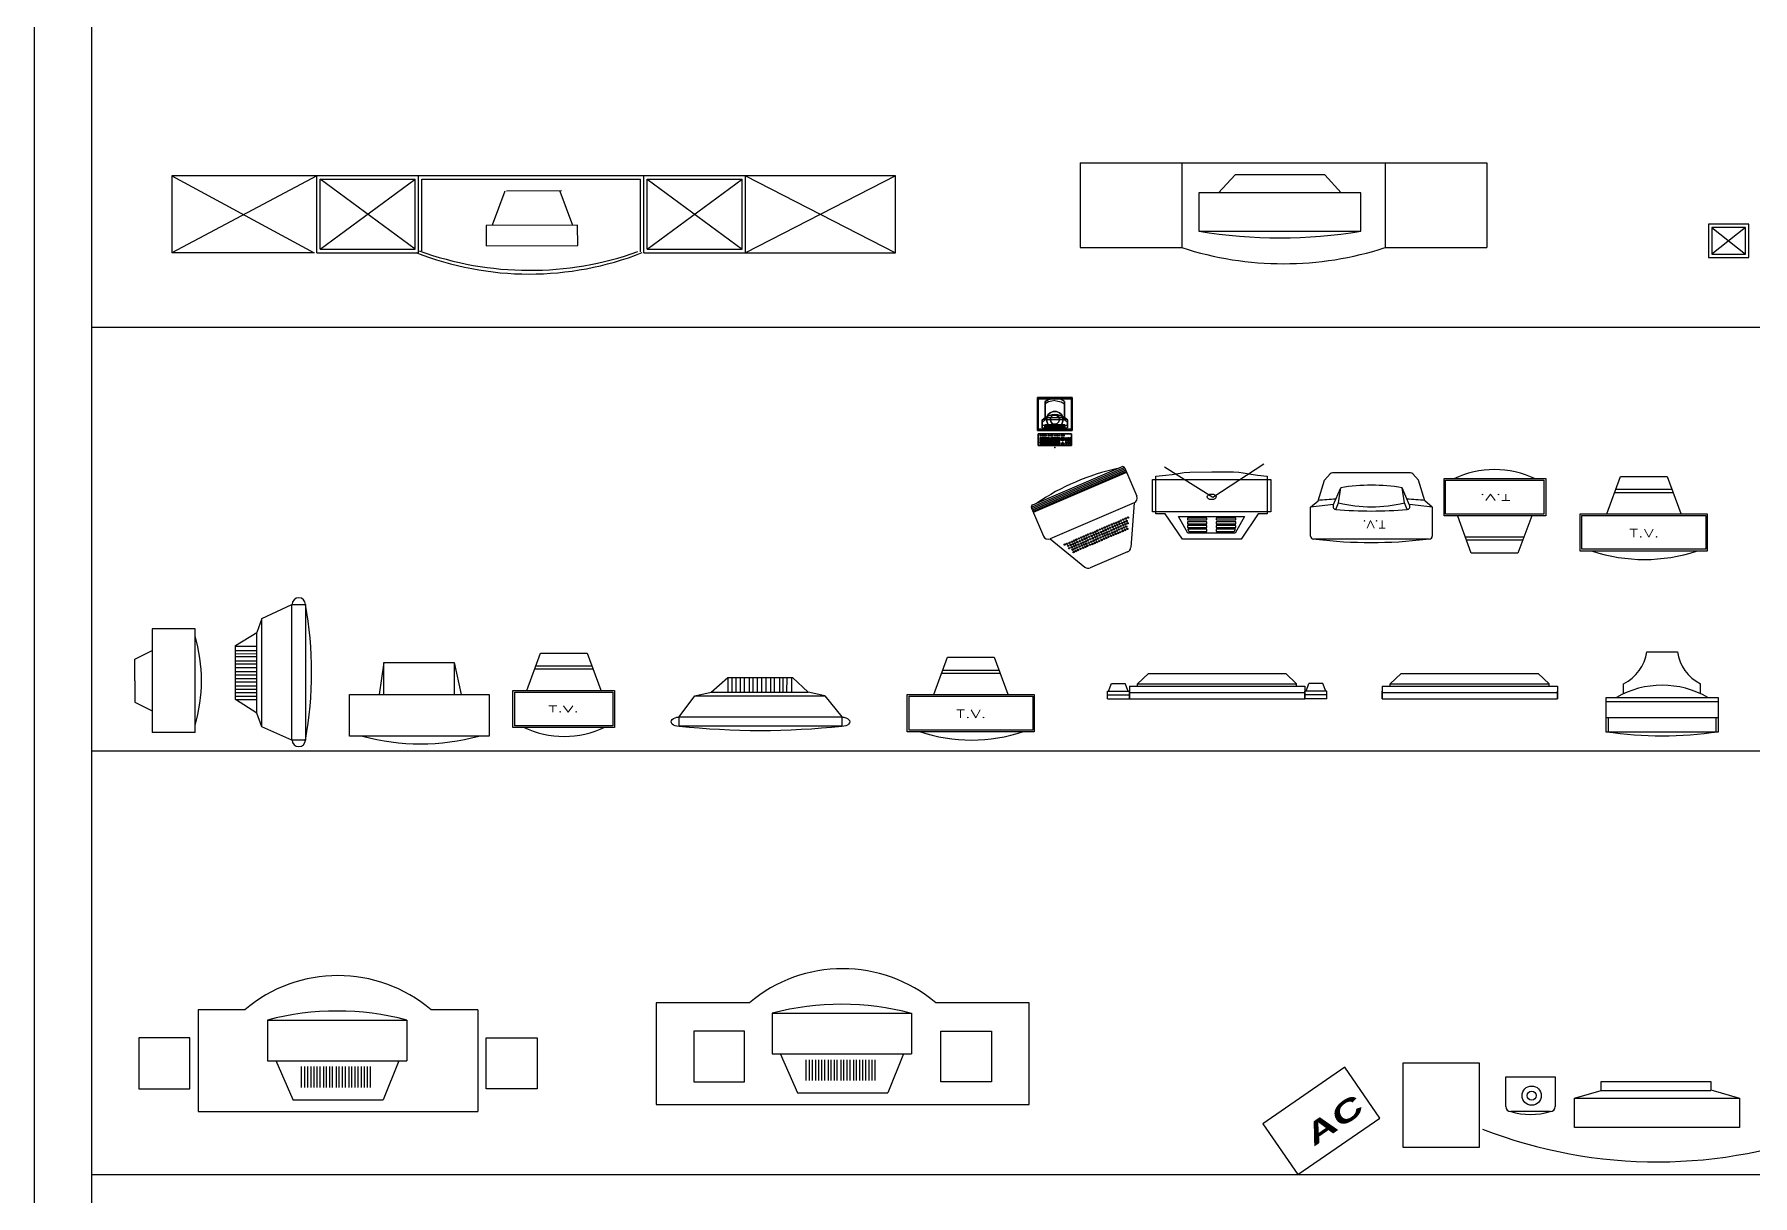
# Model space of a CAD drawing. Header units: inches. Extents: x 11.6 to 54.1, y 10.7 to 35.5.
# Drawn here: x 11.6 to 21.74, y 16.29 to 23.14 of the extents above; entities that cross this region are included whole.
import ezdxf
from ezdxf.enums import TextEntityAlignment as Align

# ---------------------------------------------------------------- set-up
doc = ezdxf.new("R2010")
doc.units = ezdxf.units.IN
doc.header["$MEASUREMENT"] = 0
for name, color, linetype in [('02', 2, 'Continuous'), ('1', 1, 'Continuous'), ('4', 4, 'Continuous'), ('kadrbm', 4, 'Continuous')]:
    doc.layers.add(name, color=color, linetype=linetype)
doc.styles.add('COMPLEX', font='COMPLEX.SHX')
doc.styles.add('TK3', font='swisscbo.ttf', dxfattribs={"width": 1.8, "oblique": 8})

# ---------------------------------------------------------------- blocks, each defined once
blk = doc.blocks.new('kadrbm')
at = {"layer": 'kadrbm', "color": 4}
blk.add_lwpolyline([(0, 0), (0, 24.797), (21, 24.797), (21, 0), (0, 0)], close=True, dxfattribs=at)
blk.add_lwpolyline([(20.663, 0.326), (20.663, 24.46), (0.337, 24.46), (0.337, 0.326), (20.663, 0.326)], dxfattribs=at)

msp = doc.modelspace()

# ---------------------------------------------------------------- linework, layer by layer
at = {"layer": '02'}
for p, q in [((16.68, 22.311), (12.41, 22.311)), ((12.41, 22.311), (12.41, 21.857)), ((13.265, 22.311), (12.41, 21.857)), ((12.41, 22.311), (13.25, 21.857)), ((13.265, 21.857), (13.265, 22.311)), ((13.865, 21.857), (13.865, 22.311)), ((15.195, 21.857), (15.195, 22.311)), ((16.68, 22.311), (15.795, 21.857)), ((15.795, 22.311), (16.68, 21.857)), ((15.795, 21.857), (15.795, 22.311)), ((16.68, 21.857), (16.68, 22.311)), ((17.77, 22.388), (20.17, 22.388)), ((17.77, 22.388), (17.77, 21.888)), ((18.37, 22.388), (18.37, 21.888)), ((18.684, 22.317), (18.586, 22.211)), ((19.213, 22.317), (18.684, 22.317)), ((19.213, 22.317), (19.311, 22.211)), ((19.57, 22.388), (19.57, 21.888)), ((20.17, 22.388), (20.17, 21.888)), ((13.285, 22.291), (13.845, 22.291)), ((13.285, 21.877), (13.285, 22.291)), ((13.845, 21.877), (13.845, 22.291)), ((13.885, 21.868), (13.885, 22.291)), ((13.885, 22.291), (15.175, 22.291)), ((15.175, 21.863), (15.175, 22.291)), ((15.215, 22.291), (15.775, 22.291)), ((15.215, 21.877), (15.215, 22.291)), ((15.775, 21.877), (15.775, 22.291)), ((21.498, 22.006), (21.695, 21.849)), ((21.695, 22.006), (21.498, 21.849)), ((13.25, 21.857), (12.41, 21.857)), ((13.265, 21.857), (13.865, 21.857)), ((13.285, 21.877), (13.845, 21.877)), ((15.195, 21.857), (15.795, 21.857)), ((15.215, 21.877), (15.775, 21.877)), ((15.78, 21.857), (16.68, 21.857)), ((17.77, 21.888), (18.37, 21.888)), ((19.57, 21.888), (20.17, 21.888)), ((18.032, 20.59), (17.48, 20.354)), ((17.49, 20.37), (18.014, 20.594)), ((18.034, 20.586), (18.105, 20.421)), ((18.267, 20.593), (18.552, 20.414)), ((18.552, 20.414), (18.853, 20.611)), ((18.036, 20.581), (17.484, 20.345)), ((18.039, 20.573), (17.488, 20.337)), ((18.042, 20.566), (17.491, 20.33)), ((18.044, 20.561), (17.493, 20.325)), ((18.196, 20.518), (18.896, 20.518)), ((18.196, 20.329), (18.196, 20.518)), ((18.217, 20.538), (18.275, 20.544)), ((18.217, 20.317), (18.217, 20.538)), ((18.275, 20.544), (18.313, 20.549)), ((18.313, 20.549), (18.36, 20.557)), ((18.36, 20.557), (18.384, 20.56)), ((18.384, 20.56), (18.418, 20.562)), ((18.418, 20.562), (18.546, 20.565)), ((18.546, 20.565), (18.674, 20.564)), ((18.674, 20.564), (18.707, 20.562)), ((18.707, 20.562), (18.731, 20.559)), ((18.731, 20.559), (18.779, 20.55)), ((18.779, 20.55), (18.817, 20.544)), ((18.817, 20.544), (18.874, 20.538)), ((18.874, 20.538), (18.874, 20.317)), ((18.896, 20.518), (18.896, 20.329)), ((19.174, 20.394), (19.212, 20.514)), ((19.212, 20.514), (19.245, 20.552)), ((19.719, 20.558), (19.259, 20.558)), ((19.766, 20.514), (19.733, 20.552)), ((19.804, 20.394), (19.766, 20.514)), ((19.917, 20.304), (19.917, 20.524)), ((19.917, 20.524), (20.517, 20.524)), ((19.926, 20.314), (19.926, 20.514)), ((19.926, 20.514), (20.506, 20.514)), ((20.506, 20.514), (20.506, 20.314)), ((20.517, 20.524), (20.517, 20.304)), ((20.878, 20.316), (20.959, 20.537)), ((20.959, 20.537), (21.234, 20.537)), ((21.234, 20.537), (21.314, 20.318)), ((18.089, 20.381), (17.592, 20.169)), ((18.089, 20.381), (18.068, 20.117)), ((18.519, 20.416), (18.521, 20.423)), ((18.521, 20.41), (18.519, 20.416)), ((18.521, 20.423), (18.527, 20.428)), ((18.527, 20.404), (18.521, 20.41)), ((18.527, 20.428), (18.535, 20.432)), ((18.535, 20.401), (18.527, 20.404)), ((18.535, 20.432), (18.546, 20.433)), ((18.546, 20.4), (18.535, 20.401)), ((18.546, 20.433), (18.556, 20.432)), ((18.556, 20.401), (18.546, 20.4)), ((18.556, 20.432), (18.565, 20.428)), ((18.565, 20.404), (18.556, 20.401)), ((18.565, 20.428), (18.571, 20.423)), ((18.571, 20.41), (18.565, 20.404)), ((18.571, 20.423), (18.573, 20.416)), ((18.573, 20.416), (18.571, 20.41)), ((19.13, 20.355), (19.174, 20.394)), ((19.263, 20.367), (19.308, 20.47)), ((19.279, 20.342), (19.295, 20.381)), ((19.295, 20.381), (19.308, 20.47)), ((19.714, 20.367), (19.67, 20.47)), ((19.683, 20.381), (19.67, 20.47)), ((19.699, 20.342), (19.683, 20.381)), ((19.848, 20.355), (19.804, 20.394)), ((20.924, 20.443), (21.27, 20.443)), ((20.931, 20.461), (21.263, 20.461)), ((17.482, 20.35), (17.553, 20.184)), ((18.896, 20.329), (18.196, 20.329)), ((18.272, 20.317), (18.217, 20.317)), ((18.373, 20.166), (18.272, 20.317)), ((18.406, 20.202), (18.351, 20.301)), ((18.351, 20.301), (18.74, 20.301)), ((18.518, 20.291), (18.404, 20.291)), ((18.404, 20.291), (18.404, 20.28)), ((18.404, 20.28), (18.518, 20.28)), ((18.518, 20.28), (18.518, 20.291)), ((18.573, 20.291), (18.573, 20.28)), ((18.688, 20.291), (18.573, 20.291)), ((18.573, 20.28), (18.688, 20.28)), ((18.74, 20.301), (18.685, 20.202)), ((18.688, 20.28), (18.688, 20.291)), ((18.82, 20.317), (18.719, 20.166)), ((18.874, 20.317), (18.82, 20.317)), ((19.129, 20.185), (19.129, 20.355)), ((19.848, 20.355), (19.848, 20.185)), ((20.517, 20.304), (19.917, 20.304)), ((20.506, 20.314), (19.926, 20.314)), ((20.078, 20.084), (19.998, 20.303)), ((20.435, 20.305), (20.353, 20.084)), ((20.72, 20.097), (20.72, 20.317)), ((20.72, 20.317), (21.47, 20.317)), ((20.731, 20.107), (20.731, 20.307)), ((20.731, 20.307), (21.461, 20.307)), ((21.461, 20.307), (21.461, 20.107)), ((21.47, 20.317), (21.47, 20.097)), ((18.518, 20.27), (18.404, 20.27)), ((18.404, 20.27), (18.404, 20.258)), ((18.404, 20.258), (18.518, 20.258)), ((18.518, 20.248), (18.404, 20.248)), ((18.404, 20.248), (18.404, 20.236)), ((18.404, 20.236), (18.518, 20.236)), ((18.518, 20.225), (18.405, 20.225)), ((18.405, 20.225), (18.412, 20.212)), ((18.685, 20.202), (18.406, 20.202)), ((18.412, 20.212), (18.518, 20.212)), ((18.518, 20.258), (18.518, 20.27)), ((18.518, 20.236), (18.518, 20.248)), ((18.518, 20.212), (18.518, 20.225)), ((18.573, 20.27), (18.573, 20.258)), ((18.688, 20.27), (18.573, 20.27)), ((18.573, 20.258), (18.688, 20.258)), ((18.573, 20.248), (18.573, 20.236)), ((18.688, 20.248), (18.573, 20.248)), ((18.573, 20.236), (18.688, 20.236)), ((18.686, 20.225), (18.573, 20.225)), ((18.573, 20.225), (18.573, 20.212)), ((18.573, 20.212), (18.679, 20.212)), ((18.679, 20.212), (18.686, 20.225)), ((18.688, 20.258), (18.688, 20.27)), ((18.688, 20.236), (18.688, 20.248)), ((20.388, 20.178), (20.043, 20.178)), ((17.592, 20.169), (17.798, 20.002)), ((18.05, 20.092), (17.829, 19.997)), ((18.719, 20.166), (18.373, 20.166)), ((19.83, 20.167), (19.147, 20.167)), ((20.382, 20.16), (20.049, 20.16)), ((20.353, 20.084), (20.078, 20.084)), ((21.47, 20.097), (20.72, 20.097)), ((21.461, 20.107), (20.731, 20.107)), ((12.293, 19.637), (12.293, 19.027)), ((12.547, 19.637), (12.293, 19.637)), ((12.547, 19.027), (12.547, 19.637)), ((12.191, 19.459), (12.293, 19.51)), ((12.191, 19.332), (12.191, 19.459)), ((19.6, 19.313), (19.665, 19.375)), ((19.665, 19.375), (20.473, 19.375)), ((20.538, 19.313), (20.473, 19.375)), ((12.191, 19.332), (12.191, 19.205)), ((19.552, 19.3), (20.587, 19.3)), ((19.552, 19.3), (19.552, 19.225)), ((19.552, 19.225), (19.552, 19.27)), ((19.6, 19.313), (20.538, 19.313)), ((19.6, 19.3), (19.6, 19.313)), ((20.538, 19.3), (20.538, 19.313)), ((20.587, 19.3), (20.587, 19.225)), ((20.587, 19.225), (20.587, 19.27)), ((12.191, 19.205), (12.293, 19.154)), ((19.552, 19.225), (20.587, 19.225)), ((12.547, 19.027), (12.293, 19.027)), ((15.79, 17.265), (15.49, 17.265)), ((15.49, 17.265), (15.49, 16.965)), ((15.79, 16.965), (15.79, 17.265)), ((14.265, 16.925), (14.265, 17.225)), ((14.265, 17.225), (14.565, 17.225)), ((14.565, 17.225), (14.565, 16.925)), ((13.023, 17.092), (13.123, 16.861)), ((13.749, 17.09), (13.657, 16.86)), ((16, 17.132), (16.101, 16.901)), ((16.727, 17.13), (16.635, 16.9)), ((15.49, 16.965), (15.79, 16.965)), ((14.565, 16.925), (14.265, 16.925))]:
    msp.add_line(p, q, dxfattribs=at)
for points in [[(19.426, 22.211), (18.471, 22.211), (18.471, 21.983), (19.426, 21.983)], [(21.478, 21.829), (21.715, 21.829), (21.715, 22.026), (21.478, 22.026)], [(21.498, 21.849), (21.695, 21.849), (21.695, 22.006), (21.498, 22.006)], [(16.947, 16.965), (16.947, 17.265), (17.247, 17.265), (17.247, 16.965)], [(12.516, 16.925), (12.516, 17.225), (12.216, 17.225), (12.216, 16.925)]]:
    msp.add_lwpolyline(points, close=True, dxfattribs=at)
for points in [[(20.976, 19.314, 0.250051), (21.114, 19.503), (21.114, 19.503), (21.294, 19.503), (21.294, 19.503, 0.250051), (21.431, 19.314)], [(21.534, 19.029), (20.874, 19.029), (20.874, 19.233), (21.534, 19.233), (21.534, 19.029), (21.534, 19.029, -0.072727), (20.874, 19.029)]]:
    msp.add_lwpolyline(points, format="xyb", dxfattribs=at)
for points in [[(20.976, 19.254), (20.976, 19.314)], [(21.431, 19.254), (21.431, 19.314)], [(21.534, 19.207), (20.874, 19.207)]]:
    msp.add_lwpolyline(points, dxfattribs=at)
for centre in [(18.01, 20.276), (18.024, 20.282), (18.038, 20.288), (18.052, 20.294), (17.776, 20.176), (17.79, 20.182), (17.804, 20.188), (17.809, 20.174), (17.817, 20.194), (17.823, 20.18), (17.831, 20.2), (17.837, 20.186), (17.845, 20.205), (17.851, 20.192), (17.857, 20.178), (17.859, 20.211), (17.865, 20.198), (17.87, 20.184), (17.872, 20.217), (17.878, 20.203), (17.884, 20.19), (17.886, 20.223), (17.89, 20.176), (17.892, 20.209), (17.898, 20.196), (17.9, 20.229), (17.904, 20.182), (17.906, 20.215), (17.912, 20.201), (17.914, 20.235), (17.918, 20.188), (17.92, 20.221), (17.924, 20.174), (17.926, 20.207), (17.928, 20.241), (17.932, 20.194), (17.934, 20.227), (17.937, 20.18), (17.939, 20.213), (17.941, 20.247), (17.945, 20.199), (17.947, 20.233), (17.951, 20.186), (17.953, 20.219), (17.955, 20.253), (17.959, 20.205), (17.961, 20.239), (17.965, 20.192), (17.967, 20.225), (17.969, 20.259), (17.973, 20.211), (17.975, 20.245), (17.979, 20.198), (17.981, 20.231), (17.983, 20.264), (17.987, 20.217), (17.989, 20.251), (17.993, 20.203), (17.995, 20.237), (17.997, 20.27), (18, 20.223), (18.002, 20.257), (18.006, 20.209), (18.008, 20.243), (18.014, 20.229), (18.016, 20.262), (18.02, 20.215), (18.022, 20.249), (18.028, 20.235), (18.03, 20.268), (18.034, 20.221), (18.036, 20.255), (18.042, 20.241), (18.044, 20.274), (18.048, 20.227), (18.05, 20.261), (17.679, 20.135), (17.693, 20.14), (17.699, 20.127), (17.705, 20.113), (17.707, 20.146), (17.713, 20.133), (17.719, 20.119), (17.721, 20.152), (17.725, 20.105), (17.727, 20.138), (17.731, 20.091), (17.733, 20.125), (17.735, 20.158), (17.738, 20.111), (17.74, 20.144), (17.744, 20.097), (17.746, 20.131), (17.748, 20.164), (17.752, 20.117), (17.754, 20.15), (17.758, 20.103), (17.76, 20.136), (17.762, 20.17), (17.766, 20.123), (17.768, 20.156), (17.772, 20.109), (17.774, 20.142), (17.78, 20.129), (17.782, 20.162), (17.786, 20.115), (17.788, 20.148), (17.794, 20.135), (17.796, 20.168), (17.8, 20.121), (17.802, 20.154), (17.807, 20.14), (17.813, 20.127), (17.815, 20.16), (17.821, 20.146), (17.827, 20.133), (17.829, 20.166), (17.835, 20.152), (17.841, 20.138), (17.843, 20.172), (17.849, 20.158), (17.855, 20.144), (17.863, 20.164), (17.868, 20.15), (17.876, 20.17), (17.882, 20.156), (17.896, 20.162), (17.91, 20.168)]:
    msp.add_circle(centre, 0.00401, dxfattribs=at)
for centre, radius, start, end in [((18.949, 24.813), 2.869, 260.4172, 279.5828), ((14.519, 23.554), 1.823, 248.4704, 291.4427), ((14.522, 23.658), 1.905, 249.9954, 289.5801), ((18.97, 23.738), 1.946, 252.0382, 287.9618), ((18.283, 19.242), 1.373, 102.3023, 124.0735), ((18.02, 20.58), 0.015, 23.1879, 113.1879), ((19.259, 20.54), 0.018, 90, 138.5168), ((19.489, 19.367), 1.118, 80.6875, 99.3125), ((19.719, 20.54), 0.018, 41.4832, 90), ((20.215, 20.023), 0.554, 64.2358, 115.7642), ((18.077, 20.409), 0.03, 293.1879, 23.1879), ((19.489, 17.127), 3.283, 93.6741, 95.513), ((19.489, 21.18), 0.822, 256.3471, 283.6529), ((19.489, 17.127), 3.283, 84.487, 86.3374), ((17.496, 20.356), 0.015, 113.1879, 203.1879), ((19.489, 17.71), 2.67, 94.8147, 97.7368), ((19.28, 20.36), 0.018, 156.6934, 265.3687), ((19.49, 22.957), 2.624, 265.3687, 269.9668), ((19.487, 22.957), 2.624, 270.0332, 274.6313), ((19.698, 20.36), 0.018, 274.6313, 23.3066), ((19.489, 17.71), 2.67, 82.2646, 85.1867), ((17.581, 20.196), 0.03, 203.1879, 293.1879), ((19.147, 20.185), 0.018, 180.0003, 270), ((19.83, 20.185), 0.018, 270, 0.0008), ((18.038, 20.119), 0.03, 293.1879, 355.4072), ((19.487, 22.771), 2.624, 262.8769, 277.1231), ((21.1, 21.025), 0.978, 251.7151, 288.287), ((17.817, 20.025), 0.03, 230.9686, 293.1879), ((11.645, 19.332), 0.94, 343.6295, 16.3705)]:
    msp.add_arc(centre, radius, start, end, dxfattribs=at)
msp.add_point((17.62, 20.708, 0.155), dxfattribs=at)
for points in [[(17.723, 21.002, 0.528), (17.723, 20.808, 0.528), (17.518, 20.808, 0.528), (17.518, 21.002, 0.528)], [(17.723, 21.002, 0.528), (17.723, 21.002, 0.528), (17.518, 21.002, 0.528)], [(17.518, 21.002, 0.528), (17.518, 21.002, 0.468), (17.723, 21.002, 0.468), (17.723, 21.002, 0.528)], [(17.518, 20.808, 0.468), (17.518, 20.808, 0.468), (17.518, 20.808, 0.468), (17.518, 21.002, 0.468)], [(17.518, 20.808, 0.528), (17.518, 20.808, 0.468), (17.518, 21.002, 0.468), (17.518, 21.002, 0.528)], [(17.523, 20.816, 0.468), (17.523, 20.816, 0.463), (17.523, 20.994, 0.463), (17.523, 20.994, 0.468)], [(17.523, 20.994, 0.468), (17.523, 20.994, 0.463), (17.718, 20.994, 0.463), (17.718, 20.994, 0.468)], [(17.718, 20.994, 0.463), (17.718, 20.816, 0.463), (17.718, 20.816, 0.468), (17.718, 20.994, 0.468)], [(17.723, 21.002, 0.468), (17.723, 20.808, 0.468), (17.723, 20.808, 0.528), (17.723, 21.002, 0.528)], [(17.564, 20.883, 0.654), (17.564, 20.979, 0.642), (17.564, 20.966, 0.535), (17.564, 20.87, 0.547)], [(17.594, 20.878, 0.53), (17.598, 20.888, 0.53), (17.598, 20.888, 0.547), (17.594, 20.878, 0.547)], [(17.598, 20.888, 0.53), (17.605, 20.895, 0.53), (17.605, 20.895, 0.547), (17.598, 20.888, 0.547)], [(17.605, 20.895, 0.53), (17.615, 20.899, 0.53), (17.615, 20.899, 0.547), (17.605, 20.895, 0.547)], [(17.615, 20.899, 0.53), (17.626, 20.899, 0.53), (17.626, 20.899, 0.547), (17.615, 20.899, 0.547)], [(17.626, 20.899, 0.53), (17.635, 20.895, 0.53), (17.635, 20.895, 0.547), (17.626, 20.899, 0.547)], [(17.635, 20.895, 0.53), (17.643, 20.888, 0.53), (17.643, 20.888, 0.547), (17.635, 20.895, 0.547)], [(17.643, 20.888, 0.53), (17.647, 20.878, 0.53), (17.647, 20.878, 0.547), (17.643, 20.888, 0.547)], [(17.677, 20.883, 0.654), (17.677, 20.979, 0.642), (17.677, 20.966, 0.535), (17.677, 20.87, 0.547)], [(17.723, 20.808, 0.528), (17.723, 20.808, 0.468), (17.518, 20.808, 0.468), (17.518, 20.808, 0.528)], [(17.718, 20.816, 0.468), (17.718, 20.816, 0.463), (17.523, 20.816, 0.463), (17.523, 20.816, 0.468)], [(17.523, 20.789, 0.472), (17.523, 20.719, 0.468), (17.718, 20.719, 0.468), (17.718, 20.789, 0.472)], [(17.523, 20.789, 0.472), (17.523, 20.789, 0.463), (17.718, 20.789, 0.463), (17.718, 20.789, 0.472)], [(17.523, 20.719, 0.468), (17.523, 20.719, 0.463), (17.523, 20.789, 0.463), (17.523, 20.789, 0.472)], [(17.545, 20.856, 0.549), (17.545, 20.824, 0.553), (17.545, 20.839, 0.671), (17.545, 20.871, 0.667)], [(17.561, 20.837, 0.655), (17.561, 20.842, 0.654), (17.68, 20.842, 0.654), (17.68, 20.837, 0.655)], [(17.561, 20.831, 0.563), (17.561, 20.826, 0.563), (17.561, 20.837, 0.655), (17.561, 20.842, 0.654)], [(17.561, 20.831, 0.563), (17.68, 20.831, 0.563), (17.68, 20.842, 0.654), (17.561, 20.842, 0.654)], [(17.561, 20.826, 0.563), (17.561, 20.831, 0.563), (17.68, 20.831, 0.563), (17.68, 20.826, 0.563)], [(17.594, 20.868, 0.53), (17.594, 20.878, 0.53), (17.594, 20.878, 0.547), (17.594, 20.868, 0.547)], [(17.598, 20.858, 0.53), (17.594, 20.868, 0.53), (17.594, 20.868, 0.547), (17.598, 20.858, 0.547)], [(17.605, 20.85, 0.53), (17.598, 20.858, 0.53), (17.598, 20.858, 0.547), (17.605, 20.85, 0.547)], [(17.615, 20.846, 0.53), (17.605, 20.85, 0.53), (17.605, 20.85, 0.547), (17.615, 20.846, 0.547)], [(17.61, 20.808, 0.49), (17.674, 20.808, 0.49), (17.674, 20.808, 0.487), (17.61, 20.808, 0.487)], [(17.61, 20.808, 0.506), (17.674, 20.808, 0.506), (17.674, 20.808, 0.503), (17.61, 20.808, 0.503)], [(17.61, 20.808, 0.471), (17.674, 20.808, 0.471), (17.674, 20.808, 0.52), (17.61, 20.808, 0.52)], [(17.612, 20.808, 0.514), (17.672, 20.808, 0.514), (17.672, 20.808, 0.511), (17.612, 20.808, 0.511)], [(17.626, 20.846, 0.53), (17.615, 20.846, 0.53), (17.615, 20.846, 0.547), (17.626, 20.846, 0.547)], [(17.635, 20.85, 0.53), (17.626, 20.846, 0.53), (17.626, 20.846, 0.547), (17.635, 20.85, 0.547)], [(17.643, 20.858, 0.53), (17.635, 20.85, 0.53), (17.635, 20.85, 0.547), (17.643, 20.858, 0.547)], [(17.647, 20.868, 0.53), (17.643, 20.858, 0.53), (17.643, 20.858, 0.547), (17.647, 20.868, 0.547)], [(17.647, 20.878, 0.53), (17.647, 20.868, 0.53), (17.647, 20.868, 0.547), (17.647, 20.878, 0.547)], [(17.68, 20.842, 0.654), (17.68, 20.837, 0.655), (17.68, 20.826, 0.563), (17.68, 20.831, 0.563)], [(17.691, 20.808, 0.495), (17.701, 20.808, 0.495), (17.701, 20.808, 0.503), (17.691, 20.808, 0.503)], [(17.696, 20.856, 0.549), (17.696, 20.824, 0.553), (17.696, 20.839, 0.671), (17.696, 20.871, 0.667)], [(17.718, 20.789, 0.463), (17.718, 20.719, 0.463), (17.718, 20.719, 0.468), (17.718, 20.789, 0.472)], [(17.718, 20.719, 0.468), (17.718, 20.719, 0.463), (17.523, 20.719, 0.463), (17.523, 20.719, 0.468)], [(17.531, 20.776, 0.471), (17.537, 20.776, 0.471), (17.537, 20.781, 0.472), (17.531, 20.781, 0.472)], [(17.531, 20.759, 0.47), (17.537, 20.759, 0.47), (17.537, 20.765, 0.471), (17.531, 20.765, 0.471)], [(17.531, 20.751, 0.47), (17.541, 20.751, 0.47), (17.541, 20.757, 0.47), (17.531, 20.757, 0.47)], [(17.531, 20.743, 0.47), (17.537, 20.743, 0.47), (17.537, 20.749, 0.47), (17.531, 20.749, 0.47)], [(17.531, 20.74, 0.469), (17.549, 20.74, 0.469), (17.549, 20.735, 0.469), (17.531, 20.735, 0.469)], [(17.531, 20.727, 0.469), (17.541, 20.727, 0.469), (17.541, 20.732, 0.469), (17.531, 20.732, 0.469)], [(17.539, 20.759, 0.47), (17.545, 20.759, 0.47), (17.545, 20.765, 0.471), (17.539, 20.765, 0.471)], [(17.539, 20.743, 0.47), (17.545, 20.743, 0.47), (17.545, 20.749, 0.47), (17.539, 20.749, 0.47)], [(17.542, 20.776, 0.471), (17.548, 20.776, 0.471), (17.548, 20.781, 0.472), (17.542, 20.781, 0.472)], [(17.543, 20.751, 0.47), (17.549, 20.751, 0.47), (17.549, 20.757, 0.47), (17.543, 20.757, 0.47)], [(17.543, 20.727, 0.469), (17.553, 20.727, 0.469), (17.553, 20.732, 0.469), (17.543, 20.732, 0.469)], [(17.548, 20.759, 0.47), (17.553, 20.759, 0.47), (17.553, 20.765, 0.471), (17.548, 20.765, 0.471)], [(17.548, 20.743, 0.47), (17.553, 20.743, 0.47), (17.553, 20.749, 0.47), (17.548, 20.749, 0.47)], [(17.55, 20.776, 0.471), (17.556, 20.776, 0.471), (17.556, 20.781, 0.472), (17.55, 20.781, 0.472)], [(17.552, 20.751, 0.47), (17.557, 20.751, 0.47), (17.557, 20.757, 0.47), (17.552, 20.757, 0.47)], [(17.552, 20.735, 0.469), (17.557, 20.735, 0.469), (17.557, 20.74, 0.469), (17.552, 20.74, 0.469)], [(17.556, 20.759, 0.47), (17.561, 20.759, 0.47), (17.561, 20.765, 0.471), (17.556, 20.765, 0.471)], [(17.556, 20.743, 0.47), (17.561, 20.743, 0.47), (17.561, 20.749, 0.47), (17.556, 20.749, 0.47)], [(17.556, 20.732, 0.469), (17.556, 20.727, 0.469), (17.626, 20.727, 0.469), (17.626, 20.732, 0.469)], [(17.558, 20.776, 0.471), (17.564, 20.776, 0.471), (17.564, 20.781, 0.472), (17.558, 20.781, 0.472)], [(17.56, 20.751, 0.47), (17.565, 20.751, 0.47), (17.565, 20.757, 0.47), (17.56, 20.757, 0.47)], [(17.56, 20.735, 0.469), (17.565, 20.735, 0.469), (17.565, 20.74, 0.469), (17.56, 20.74, 0.469)], [(17.564, 20.759, 0.47), (17.569, 20.759, 0.47), (17.569, 20.765, 0.471), (17.564, 20.765, 0.471)], [(17.564, 20.743, 0.47), (17.569, 20.743, 0.47), (17.569, 20.749, 0.47), (17.564, 20.749, 0.47)], [(17.566, 20.776, 0.471), (17.572, 20.776, 0.471), (17.572, 20.781, 0.472), (17.566, 20.781, 0.472)], [(17.568, 20.751, 0.47), (17.573, 20.751, 0.47), (17.573, 20.757, 0.47), (17.568, 20.757, 0.47)], [(17.568, 20.735, 0.469), (17.573, 20.735, 0.469), (17.573, 20.74, 0.469), (17.568, 20.74, 0.469)], [(17.572, 20.759, 0.47), (17.577, 20.759, 0.47), (17.577, 20.765, 0.471), (17.572, 20.765, 0.471)], [(17.572, 20.743, 0.47), (17.577, 20.743, 0.47), (17.577, 20.749, 0.47), (17.572, 20.749, 0.47)], [(17.576, 20.751, 0.47), (17.581, 20.751, 0.47), (17.581, 20.757, 0.47), (17.576, 20.757, 0.47)], [(17.576, 20.735, 0.469), (17.581, 20.735, 0.469), (17.581, 20.74, 0.469), (17.576, 20.74, 0.469)], [(17.58, 20.776, 0.471), (17.585, 20.776, 0.471), (17.585, 20.781, 0.472), (17.58, 20.781, 0.472)], [(17.58, 20.759, 0.47), (17.585, 20.759, 0.47), (17.585, 20.765, 0.471), (17.58, 20.765, 0.471)], [(17.58, 20.743, 0.47), (17.585, 20.743, 0.47), (17.585, 20.749, 0.47), (17.58, 20.749, 0.47)], [(17.584, 20.751, 0.47), (17.589, 20.751, 0.47), (17.589, 20.757, 0.47), (17.584, 20.757, 0.47)], [(17.584, 20.735, 0.469), (17.589, 20.735, 0.469), (17.589, 20.74, 0.469), (17.584, 20.74, 0.469)], [(17.588, 20.776, 0.471), (17.593, 20.776, 0.471), (17.593, 20.781, 0.472), (17.588, 20.781, 0.472)], [(17.588, 20.759, 0.47), (17.593, 20.759, 0.47), (17.593, 20.765, 0.471), (17.588, 20.765, 0.471)], [(17.588, 20.743, 0.47), (17.593, 20.743, 0.47), (17.593, 20.749, 0.47), (17.588, 20.749, 0.47)], [(17.592, 20.751, 0.47), (17.597, 20.751, 0.47), (17.597, 20.757, 0.47), (17.592, 20.757, 0.47)], [(17.592, 20.735, 0.469), (17.597, 20.735, 0.469), (17.597, 20.74, 0.469), (17.592, 20.74, 0.469)], [(17.596, 20.776, 0.471), (17.602, 20.776, 0.471), (17.602, 20.781, 0.472), (17.596, 20.781, 0.472)], [(17.596, 20.759, 0.47), (17.602, 20.759, 0.47), (17.602, 20.765, 0.471), (17.596, 20.765, 0.471)], [(17.596, 20.743, 0.47), (17.602, 20.743, 0.47), (17.602, 20.749, 0.47), (17.596, 20.749, 0.47)], [(17.6, 20.751, 0.47), (17.606, 20.751, 0.47), (17.606, 20.757, 0.47), (17.6, 20.757, 0.47)], [(17.6, 20.735, 0.469), (17.606, 20.735, 0.469), (17.606, 20.74, 0.469), (17.6, 20.74, 0.469)], [(17.604, 20.776, 0.471), (17.61, 20.776, 0.471), (17.61, 20.781, 0.472), (17.604, 20.781, 0.472)], [(17.604, 20.759, 0.47), (17.61, 20.759, 0.47), (17.61, 20.765, 0.471), (17.604, 20.765, 0.471)], [(17.604, 20.743, 0.47), (17.61, 20.743, 0.47), (17.61, 20.749, 0.47), (17.604, 20.749, 0.47)], [(17.608, 20.751, 0.47), (17.614, 20.751, 0.47), (17.614, 20.757, 0.47), (17.608, 20.757, 0.47)], [(17.608, 20.735, 0.469), (17.614, 20.735, 0.469), (17.614, 20.74, 0.469), (17.608, 20.74, 0.469)], [(17.612, 20.759, 0.47), (17.618, 20.759, 0.47), (17.618, 20.765, 0.471), (17.612, 20.765, 0.471)], [(17.612, 20.743, 0.47), (17.618, 20.743, 0.47), (17.618, 20.749, 0.47), (17.612, 20.749, 0.47)], [(17.616, 20.751, 0.47), (17.622, 20.751, 0.47), (17.622, 20.757, 0.47), (17.616, 20.757, 0.47)], [(17.616, 20.735, 0.469), (17.622, 20.735, 0.469), (17.622, 20.74, 0.469), (17.616, 20.74, 0.469)], [(17.618, 20.776, 0.471), (17.623, 20.776, 0.471), (17.623, 20.781, 0.472), (17.618, 20.781, 0.472)], [(17.62, 20.759, 0.47), (17.626, 20.759, 0.47), (17.626, 20.765, 0.471), (17.62, 20.765, 0.471)], [(17.62, 20.743, 0.47), (17.626, 20.743, 0.47), (17.626, 20.749, 0.47), (17.62, 20.749, 0.47)], [(17.624, 20.751, 0.47), (17.63, 20.751, 0.47), (17.63, 20.757, 0.47), (17.624, 20.757, 0.47)], [(17.624, 20.735, 0.469), (17.63, 20.735, 0.469), (17.63, 20.74, 0.469), (17.624, 20.74, 0.469)], [(17.626, 20.776, 0.471), (17.631, 20.776, 0.471), (17.631, 20.781, 0.472), (17.626, 20.781, 0.472)], [(17.629, 20.759, 0.47), (17.634, 20.759, 0.47), (17.634, 20.765, 0.471), (17.629, 20.765, 0.471)], [(17.629, 20.743, 0.47), (17.634, 20.743, 0.47), (17.634, 20.749, 0.47), (17.629, 20.749, 0.47)], [(17.629, 20.727, 0.469), (17.638, 20.727, 0.469), (17.638, 20.732, 0.469), (17.629, 20.732, 0.469)], [(17.633, 20.751, 0.47), (17.638, 20.751, 0.47), (17.638, 20.757, 0.47), (17.633, 20.757, 0.47)], [(17.633, 20.735, 0.469), (17.65, 20.735, 0.469), (17.65, 20.74, 0.469), (17.633, 20.74, 0.469)], [(17.634, 20.776, 0.471), (17.639, 20.776, 0.471), (17.639, 20.781, 0.472), (17.634, 20.781, 0.472)], [(17.65, 20.765, 0.471), (17.637, 20.765, 0.471), (17.637, 20.759, 0.47), (17.65, 20.759, 0.47)], [(17.65, 20.749, 0.47), (17.637, 20.749, 0.47), (17.637, 20.743, 0.47), (17.65, 20.743, 0.47)], [(17.641, 20.727, 0.469), (17.65, 20.727, 0.469), (17.65, 20.732, 0.469), (17.641, 20.732, 0.469)], [(17.642, 20.776, 0.471), (17.647, 20.776, 0.471), (17.647, 20.781, 0.472), (17.642, 20.781, 0.472)], [(17.642, 20.751, 0.47), (17.65, 20.751, 0.47), (17.65, 20.757, 0.47), (17.642, 20.757, 0.47)], [(17.656, 20.776, 0.471), (17.661, 20.776, 0.471), (17.661, 20.781, 0.472), (17.656, 20.781, 0.472)], [(17.656, 20.759, 0.47), (17.661, 20.759, 0.47), (17.661, 20.765, 0.471), (17.656, 20.765, 0.471)], [(17.656, 20.751, 0.47), (17.661, 20.751, 0.47), (17.661, 20.757, 0.47), (17.656, 20.757, 0.47)], [(17.656, 20.727, 0.469), (17.661, 20.727, 0.469), (17.661, 20.732, 0.469), (17.656, 20.732, 0.469)], [(17.664, 20.776, 0.471), (17.669, 20.776, 0.471), (17.669, 20.781, 0.472), (17.664, 20.781, 0.472)], [(17.664, 20.759, 0.47), (17.669, 20.759, 0.47), (17.669, 20.765, 0.471), (17.664, 20.765, 0.471)], [(17.664, 20.751, 0.47), (17.669, 20.751, 0.47), (17.669, 20.757, 0.47), (17.664, 20.757, 0.47)], [(17.664, 20.735, 0.469), (17.669, 20.735, 0.469), (17.669, 20.74, 0.469), (17.664, 20.74, 0.469)], [(17.664, 20.727, 0.469), (17.669, 20.727, 0.469), (17.669, 20.732, 0.469), (17.664, 20.732, 0.469)], [(17.672, 20.776, 0.471), (17.677, 20.776, 0.471), (17.677, 20.781, 0.472), (17.672, 20.781, 0.472)], [(17.672, 20.759, 0.47), (17.677, 20.759, 0.47), (17.677, 20.765, 0.471), (17.672, 20.765, 0.471)], [(17.672, 20.751, 0.47), (17.677, 20.751, 0.47), (17.677, 20.757, 0.47), (17.672, 20.757, 0.47)], [(17.672, 20.727, 0.469), (17.677, 20.727, 0.469), (17.677, 20.732, 0.469), (17.672, 20.732, 0.469)], [(17.683, 20.759, 0.47), (17.688, 20.759, 0.47), (17.688, 20.765, 0.471), (17.683, 20.765, 0.471)], [(17.683, 20.751, 0.47), (17.688, 20.751, 0.47), (17.688, 20.757, 0.47), (17.683, 20.757, 0.47)], [(17.683, 20.743, 0.47), (17.688, 20.743, 0.47), (17.688, 20.749, 0.47), (17.683, 20.749, 0.47)], [(17.683, 20.735, 0.469), (17.688, 20.735, 0.469), (17.688, 20.74, 0.469), (17.683, 20.74, 0.469)], [(17.683, 20.732, 0.469), (17.696, 20.732, 0.469), (17.696, 20.727, 0.469), (17.683, 20.727, 0.469)], [(17.691, 20.759, 0.47), (17.696, 20.759, 0.47), (17.696, 20.765, 0.471), (17.691, 20.765, 0.471)], [(17.691, 20.751, 0.47), (17.696, 20.751, 0.47), (17.696, 20.757, 0.47), (17.691, 20.757, 0.47)], [(17.691, 20.743, 0.47), (17.696, 20.743, 0.47), (17.696, 20.749, 0.47), (17.691, 20.749, 0.47)], [(17.691, 20.735, 0.469), (17.696, 20.735, 0.469), (17.696, 20.74, 0.469), (17.691, 20.74, 0.469)], [(17.699, 20.759, 0.47), (17.704, 20.759, 0.47), (17.704, 20.765, 0.471), (17.699, 20.765, 0.471)], [(17.699, 20.751, 0.47), (17.704, 20.751, 0.47), (17.704, 20.757, 0.47), (17.699, 20.757, 0.47)], [(17.699, 20.743, 0.47), (17.704, 20.743, 0.47), (17.704, 20.749, 0.47), (17.699, 20.749, 0.47)], [(17.699, 20.735, 0.469), (17.704, 20.735, 0.469), (17.704, 20.74, 0.469), (17.699, 20.74, 0.469)], [(17.699, 20.727, 0.469), (17.704, 20.727, 0.469), (17.704, 20.732, 0.469), (17.699, 20.732, 0.469)], [(17.707, 20.759, 0.47), (17.712, 20.759, 0.47), (17.712, 20.765, 0.471), (17.707, 20.765, 0.471)], [(17.707, 20.743, 0.47), (17.707, 20.757, 0.47), (17.712, 20.757, 0.47), (17.712, 20.743, 0.47)], [(17.707, 20.727, 0.469), (17.707, 20.74, 0.469), (17.712, 20.74, 0.469), (17.712, 20.727, 0.469)]]:
    msp.add_3dface(points, dxfattribs=at)
for points, invisible_edges in [([(17.564, 20.966, 0.535), (17.564, 20.979, 0.642), (17.583, 20.99, 0.641), (17.583, 20.977, 0.534)], 5), ([(17.564, 20.979, 0.642), (17.677, 20.979, 0.642), (17.658, 20.99, 0.641), (17.583, 20.99, 0.641)], 5), ([(17.583, 20.977, 0.534), (17.583, 20.99, 0.641), (17.602, 20.995, 0.64), (17.602, 20.982, 0.533)], 5), ([(17.583, 20.99, 0.641), (17.658, 20.99, 0.641), (17.639, 20.995, 0.64), (17.602, 20.995, 0.64)], 5), ([(17.602, 20.982, 0.533), (17.602, 20.995, 0.64), (17.62, 20.998, 0.64), (17.62, 20.985, 0.533)], 5), ([(17.602, 20.995, 0.64), (17.639, 20.995, 0.64), (17.62, 20.998, 0.64), (17.602, 20.995, 0.64)], 9), ([(17.639, 20.982, 0.533), (17.639, 20.995, 0.64), (17.62, 20.998, 0.64), (17.62, 20.985, 0.533)], 5), ([(17.658, 20.977, 0.534), (17.658, 20.99, 0.641), (17.639, 20.995, 0.64), (17.639, 20.982, 0.533)], 5), ([(17.677, 20.966, 0.535), (17.677, 20.979, 0.642), (17.658, 20.99, 0.641), (17.658, 20.977, 0.534)], 5), ([(17.564, 20.979, 0.642), (17.677, 20.979, 0.642), (17.677, 20.883, 0.654), (17.564, 20.883, 0.654)], 1), ([(17.564, 20.884, 0.665), (17.677, 20.884, 0.665), (17.658, 20.895, 0.664), (17.583, 20.895, 0.664)], 5), ([(17.564, 20.883, 0.654), (17.564, 20.884, 0.665), (17.583, 20.895, 0.664), (17.583, 20.894, 0.653)], 5), ([(17.58, 20.9, 0.53), (17.598, 20.888, 0.53), (17.594, 20.878, 0.53), (17.573, 20.882, 0.53)], 5), ([(17.58, 20.9, 0.53), (17.58, 20.9, 0.528), (17.573, 20.882, 0.528), (17.573, 20.882, 0.53)], 5), ([(17.593, 20.913, 0.53), (17.605, 20.895, 0.53), (17.598, 20.888, 0.53), (17.58, 20.9, 0.53)], 5), ([(17.593, 20.913, 0.53), (17.593, 20.913, 0.528), (17.58, 20.9, 0.528), (17.58, 20.9, 0.53)], 5), ([(17.583, 20.895, 0.664), (17.658, 20.895, 0.664), (17.639, 20.9, 0.663), (17.602, 20.9, 0.663)], 5), ([(17.583, 20.894, 0.653), (17.583, 20.895, 0.664), (17.602, 20.9, 0.663), (17.602, 20.899, 0.652)], 5), ([(17.611, 20.92, 0.53), (17.615, 20.899, 0.53), (17.605, 20.895, 0.53), (17.593, 20.913, 0.53)], 5), ([(17.611, 20.92, 0.53), (17.611, 20.92, 0.528), (17.593, 20.913, 0.528), (17.593, 20.913, 0.53)], 5), ([(17.602, 20.9, 0.663), (17.639, 20.9, 0.663), (17.62, 20.903, 0.663), (17.602, 20.9, 0.663)], 9), ([(17.602, 20.899, 0.652), (17.602, 20.9, 0.663), (17.62, 20.903, 0.663), (17.62, 20.902, 0.652)], 5), ([(17.63, 20.92, 0.53), (17.626, 20.899, 0.53), (17.615, 20.899, 0.53), (17.611, 20.92, 0.53)], 5), ([(17.63, 20.92, 0.53), (17.63, 20.92, 0.528), (17.611, 20.92, 0.528), (17.611, 20.92, 0.53)], 5), ([(17.639, 20.899, 0.652), (17.639, 20.9, 0.663), (17.62, 20.903, 0.663), (17.62, 20.902, 0.652)], 5), ([(17.647, 20.913, 0.53), (17.635, 20.895, 0.53), (17.626, 20.899, 0.53), (17.63, 20.92, 0.53)], 5), ([(17.647, 20.913, 0.53), (17.647, 20.913, 0.528), (17.63, 20.92, 0.528), (17.63, 20.92, 0.53)], 5), ([(17.661, 20.9, 0.53), (17.643, 20.888, 0.53), (17.635, 20.895, 0.53), (17.647, 20.913, 0.53)], 5), ([(17.658, 20.894, 0.653), (17.658, 20.895, 0.664), (17.639, 20.9, 0.663), (17.639, 20.899, 0.652)], 5), ([(17.668, 20.882, 0.53), (17.647, 20.878, 0.53), (17.643, 20.888, 0.53), (17.661, 20.9, 0.53)], 5), ([(17.661, 20.9, 0.53), (17.661, 20.9, 0.528), (17.647, 20.913, 0.528), (17.647, 20.913, 0.53)], 5), ([(17.677, 20.883, 0.654), (17.677, 20.884, 0.665), (17.658, 20.895, 0.664), (17.658, 20.894, 0.653)], 5), ([(17.668, 20.882, 0.53), (17.668, 20.882, 0.528), (17.661, 20.9, 0.528), (17.661, 20.9, 0.53)], 5), ([(17.545, 20.871, 0.667), (17.564, 20.884, 0.665), (17.564, 20.883, 0.654), (17.545, 20.87, 0.656)], 6), ([(17.564, 20.884, 0.665), (17.677, 20.884, 0.665), (17.696, 20.871, 0.667), (17.545, 20.871, 0.667)], 1), ([(17.545, 20.87, 0.656), (17.564, 20.883, 0.654), (17.564, 20.87, 0.547), (17.545, 20.856, 0.549)], 1), ([(17.545, 20.871, 0.667), (17.545, 20.839, 0.671), (17.696, 20.839, 0.671), (17.696, 20.871, 0.667)], 8), ([(17.545, 20.824, 0.553), (17.545, 20.839, 0.671), (17.561, 20.837, 0.655), (17.561, 20.826, 0.563)], 10), ([(17.561, 20.837, 0.655), (17.545, 20.839, 0.671), (17.696, 20.839, 0.671), (17.68, 20.837, 0.655)], 5), ([(17.696, 20.824, 0.553), (17.68, 20.826, 0.563), (17.561, 20.826, 0.563), (17.545, 20.824, 0.553)], 5), ([(17.573, 20.882, 0.53), (17.594, 20.878, 0.53), (17.594, 20.868, 0.53), (17.573, 20.863, 0.53)], 5), ([(17.573, 20.882, 0.53), (17.573, 20.882, 0.528), (17.573, 20.863, 0.528), (17.573, 20.863, 0.53)], 5), ([(17.573, 20.863, 0.53), (17.594, 20.868, 0.53), (17.598, 20.858, 0.53), (17.58, 20.846, 0.53)], 5), ([(17.573, 20.863, 0.53), (17.573, 20.863, 0.528), (17.58, 20.846, 0.528), (17.58, 20.846, 0.53)], 5), ([(17.58, 20.846, 0.53), (17.598, 20.858, 0.53), (17.605, 20.85, 0.53), (17.593, 20.832, 0.53)], 5), ([(17.58, 20.846, 0.53), (17.58, 20.846, 0.528), (17.593, 20.832, 0.528), (17.593, 20.832, 0.53)], 5), ([(17.593, 20.832, 0.53), (17.605, 20.85, 0.53), (17.615, 20.846, 0.53), (17.611, 20.825, 0.53)], 5), ([(17.593, 20.832, 0.53), (17.593, 20.832, 0.528), (17.611, 20.825, 0.528), (17.611, 20.825, 0.53)], 5), ([(17.611, 20.825, 0.53), (17.615, 20.846, 0.53), (17.626, 20.846, 0.53), (17.63, 20.825, 0.53)], 5), ([(17.611, 20.825, 0.53), (17.611, 20.825, 0.528), (17.63, 20.825, 0.528), (17.63, 20.825, 0.53)], 5), ([(17.63, 20.825, 0.53), (17.626, 20.846, 0.53), (17.635, 20.85, 0.53), (17.647, 20.832, 0.53)], 5), ([(17.63, 20.825, 0.53), (17.63, 20.825, 0.528), (17.647, 20.832, 0.528), (17.647, 20.832, 0.53)], 5), ([(17.647, 20.832, 0.53), (17.635, 20.85, 0.53), (17.643, 20.858, 0.53), (17.661, 20.846, 0.53)], 5), ([(17.661, 20.846, 0.53), (17.643, 20.858, 0.53), (17.647, 20.868, 0.53), (17.668, 20.863, 0.53)], 5), ([(17.668, 20.863, 0.53), (17.647, 20.868, 0.53), (17.647, 20.878, 0.53), (17.668, 20.882, 0.53)], 5), ([(17.647, 20.832, 0.53), (17.647, 20.832, 0.528), (17.661, 20.846, 0.528), (17.661, 20.846, 0.53)], 5), ([(17.661, 20.846, 0.53), (17.661, 20.846, 0.528), (17.668, 20.863, 0.528), (17.668, 20.863, 0.53)], 5), ([(17.668, 20.863, 0.53), (17.668, 20.863, 0.528), (17.668, 20.882, 0.528), (17.668, 20.882, 0.53)], 5), ([(17.696, 20.871, 0.667), (17.677, 20.884, 0.665), (17.677, 20.883, 0.654), (17.696, 20.87, 0.656)], 6), ([(17.696, 20.87, 0.656), (17.677, 20.883, 0.654), (17.677, 20.87, 0.547), (17.696, 20.856, 0.549)], 1), ([(17.696, 20.824, 0.553), (17.696, 20.839, 0.671), (17.68, 20.837, 0.655), (17.68, 20.826, 0.563)], 10)]:
    msp.add_3dface(points, dxfattribs=dict(at, invisible_edges=invisible_edges))
at = {"layer": '1'}
for p, q in [((11.936, 21.418), (32.262, 21.418)), ((12.942, 19.698), (13.119, 19.782)), ((13.119, 18.982), (13.119, 19.782)), ((13.119, 19.782), (13.198, 19.782)), ((13.158, 19.782), (13.178, 19.782)), ((13.198, 19.782), (13.198, 18.982)), ((12.942, 19.698), (12.911, 19.616)), ((12.942, 19.06), (12.942, 19.698)), ((12.786, 19.54), (12.911, 19.616)), ((12.911, 19.14), (12.911, 19.616)), ((12.786, 19.221), (12.786, 19.54)), ((12.787, 19.535), (12.911, 19.535)), ((12.787, 19.511), (12.911, 19.511)), ((12.787, 19.492), (12.911, 19.491)), ((12.787, 19.475), (12.911, 19.475)), ((14.505, 19.275), (14.586, 19.495)), ((14.586, 19.495), (14.861, 19.495)), ((14.861, 19.495), (14.941, 19.277)), ((16.907, 19.25), (16.988, 19.471)), ((16.988, 19.471), (17.263, 19.471)), ((17.263, 19.471), (17.343, 19.252)), ((12.787, 19.449), (12.911, 19.449)), ((12.787, 19.432), (12.911, 19.431)), ((12.787, 19.409), (12.911, 19.409)), ((12.787, 19.387), (12.911, 19.387)), ((13.66, 19.439), (13.633, 19.25)), ((13.66, 19.25), (13.66, 19.439)), ((13.66, 19.439), (14.076, 19.439)), ((14.076, 19.439), (14.118, 19.25)), ((14.076, 19.439), (14.076, 19.25)), ((14.551, 19.402), (14.897, 19.402)), ((14.558, 19.419), (14.89, 19.419)), ((16.953, 19.377), (17.298, 19.377)), ((16.959, 19.395), (17.292, 19.395)), ((18.109, 19.313), (18.174, 19.375)), ((18.174, 19.375), (18.983, 19.375)), ((19.047, 19.313), (18.983, 19.375)), ((12.786, 19.326), (12.911, 19.326)), ((12.786, 19.302), (12.911, 19.301)), ((12.786, 19.282), (12.911, 19.282)), ((12.787, 19.366), (12.911, 19.366)), ((12.787, 19.345), (12.911, 19.345)), ((14.422, 19.275), (15.022, 19.275)), ((14.422, 19.055), (14.422, 19.275)), ((14.433, 19.265), (15.013, 19.265)), ((14.433, 19.065), (14.433, 19.265)), ((15.013, 19.265), (15.013, 19.065)), ((15.022, 19.275), (15.022, 19.055)), ((15.593, 19.264), (15.691, 19.351)), ((15.691, 19.351), (15.69, 19.264)), ((15.691, 19.351), (16.073, 19.351)), ((15.714, 19.351), (15.714, 19.264)), ((15.739, 19.351), (15.739, 19.264)), ((15.764, 19.351), (15.763, 19.263)), ((15.787, 19.351), (15.787, 19.263)), ((15.816, 19.351), (15.816, 19.263)), ((15.839, 19.351), (15.839, 19.263)), ((15.864, 19.351), (15.864, 19.263)), ((15.889, 19.351), (15.889, 19.263)), ((15.916, 19.351), (15.916, 19.263)), ((15.943, 19.351), (15.943, 19.263)), ((15.964, 19.35), (15.964, 19.263)), ((15.995, 19.35), (15.995, 19.263)), ((16.015, 19.35), (16.015, 19.263)), ((16.039, 19.35), (16.038, 19.263)), ((16.067, 19.35), (16.067, 19.263)), ((16.073, 19.351), (16.164, 19.264)), ((17.931, 19.225), (17.931, 19.27)), ((17.931, 19.27), (18.061, 19.27)), ((17.938, 19.27), (17.955, 19.315)), ((17.955, 19.315), (18.036, 19.315)), ((18.054, 19.27), (18.036, 19.315)), ((18.061, 19.3), (19.096, 19.3)), ((18.061, 19.3), (18.061, 19.225)), ((18.061, 19.225), (18.061, 19.27)), ((18.109, 19.313), (19.047, 19.313)), ((18.109, 19.3), (18.109, 19.313)), ((19.047, 19.3), (19.047, 19.313)), ((19.096, 19.3), (19.096, 19.225)), ((19.096, 19.225), (19.096, 19.27)), ((19.226, 19.27), (19.096, 19.27)), ((19.103, 19.27), (19.12, 19.315)), ((19.201, 19.315), (19.12, 19.315)), ((19.219, 19.27), (19.201, 19.315)), ((19.226, 19.225), (19.226, 19.27)), ((12.786, 19.262), (12.911, 19.262)), ((12.786, 19.241), (12.911, 19.241)), ((12.911, 19.14), (12.786, 19.221)), ((12.786, 19.221), (12.911, 19.221)), ((13.459, 19.25), (14.283, 19.25)), ((13.459, 19.005), (13.459, 19.25)), ((14.283, 19.25), (14.283, 19.005)), ((15.403, 19.118), (15.497, 19.242)), ((15.497, 19.242), (15.593, 19.264)), ((15.497, 19.242), (16.263, 19.242)), ((15.593, 19.264), (16.164, 19.264)), ((16.263, 19.242), (16.164, 19.264)), ((16.263, 19.242), (16.363, 19.118)), ((16.749, 19.031), (16.749, 19.251)), ((16.749, 19.251), (17.499, 19.251)), ((16.76, 19.041), (16.76, 19.241)), ((16.76, 19.241), (17.49, 19.241)), ((17.49, 19.241), (17.49, 19.041)), ((17.499, 19.251), (17.499, 19.031)), ((17.931, 19.248), (18.061, 19.248)), ((17.931, 19.225), (18.061, 19.225)), ((18.061, 19.262), (19.096, 19.262)), ((18.061, 19.225), (19.096, 19.225)), ((19.226, 19.248), (19.096, 19.248)), ((19.226, 19.225), (19.096, 19.225)), ((19.552, 19.262), (20.587, 19.262)), ((12.942, 19.06), (12.911, 19.14)), ((15.013, 19.065), (14.433, 19.065)), ((15.403, 19.118), (16.363, 19.118)), ((15.403, 19.063), (15.403, 19.118)), ((16.363, 19.063), (15.403, 19.063)), ((16.363, 19.118), (16.363, 19.063)), ((16.363, 19.091), (16.363, 19.077)), ((13.119, 18.982), (12.942, 19.06)), ((13.198, 18.982), (13.119, 18.982)), ((14.283, 19.005), (13.459, 19.005)), ((15.022, 19.055), (14.422, 19.055)), ((17.499, 19.031), (16.749, 19.031)), ((17.49, 19.041), (16.76, 19.041)), ((11.936, 18.918), (32.262, 18.918)), ((20.281, 16.995), (20.573, 16.995)), ((20.281, 16.82), (20.281, 16.995)), ((20.573, 16.995), (20.573, 16.82)), ((20.845, 16.968), (21.492, 16.968)), ((20.845, 16.915), (20.845, 16.968)), ((21.492, 16.968), (21.492, 16.919)), ((20.686, 16.869), (20.845, 16.915)), ((20.686, 16.869), (21.661, 16.869)), ((20.686, 16.696), (20.686, 16.869)), ((20.845, 16.915), (21.492, 16.915)), ((21.492, 16.919), (21.661, 16.869)), ((21.661, 16.869), (21.661, 16.696)), ((20.543, 16.79), (20.311, 16.79)), ((21.661, 16.696), (20.686, 16.696)), ((11.936, 16.418), (32.262, 16.418))]:
    msp.add_line(p, q, dxfattribs=at)
msp.add_lwpolyline([(21.474, 19.233, 0.266667), (20.934, 19.233)], format="xyb", dxfattribs=at)
for points in [[(21.534, 19.113), (20.874, 19.113)], [(20.886, 19.113), (20.886, 19.029)], [(21.521, 19.113), (21.521, 19.029)]]:
    msp.add_lwpolyline(points, dxfattribs=at)
for radius in [0.0567, 0.0267]:
    msp.add_circle((20.434, 16.884), radius, dxfattribs=at)
for centre, radius, start, end in [((13.159, 19.782), 0.0392, 0, 180), ((11.062, 19.382), 2.173, 349.3933, 10.6067), ((13.159, 18.982), 0.0392, 180, 0), ((13.878, 20.266), 1.307, 254.7616, 285.2384), ((14.725, 19.557), 0.554, 244.2358, 295.7642), ((17.129, 19.96), 0.978, 251.7151, 288.287), ((20.311, 16.82), 0.03, 180, 270), ((20.427, 17.176), 0.403, 253.283, 286.717), ((20.543, 16.82), 0.03, 270, 0)]:
    msp.add_arc(centre, radius, start, end, dxfattribs=at)
at = {"layer": '1', "extrusion": (0, 0, -1)}
for centre, major_axis, start_param, end_param in [((15.403, 19.09), (-0.0471, 0), 4.712389, 7.853982), ((15.883, 20.558), (2.608, 0), 1.385674, 1.755919), ((16.363, 19.09), (-0.0471, 0), 1.570796, 4.712389)]:
    msp.add_ellipse(centre, major_axis=major_axis, ratio=0.583333, start_param=start_param, end_param=end_param, dxfattribs=at)
at = {"layer": '4'}
for p, q in [((13.845, 21.877), (13.285, 22.291)), ((13.285, 21.877), (13.845, 22.291)), ((14.374, 22.22), (14.3, 22.019)), ((14.709, 22.221), (14.384, 22.22)), ((14.699, 22.22), (14.774, 22.019)), ((15.215, 22.291), (15.775, 21.877)), ((15.215, 21.877), (15.775, 22.291)), ((12.565, 17.39), (12.565, 16.79)), ((14.215, 17.39), (13.94, 17.39)), ((14.215, 17.39), (14.215, 16.79)), ((15.953, 17.371), (16.775, 17.37)), ((15.953, 17.371), (15.953, 17.131)), ((16.775, 17.37), (16.775, 17.13)), ((12.975, 17.33), (13.797, 17.33)), ((12.975, 17.33), (12.975, 17.09)), ((13.797, 17.33), (13.797, 17.09)), ((12.975, 17.09), (13.797, 17.09)), ((13.174, 17.055), (13.174, 16.932)), ((13.193, 17.055), (13.193, 16.932)), ((13.21, 17.055), (13.21, 16.932)), ((13.23, 17.055), (13.23, 16.932)), ((13.248, 17.055), (13.248, 16.932)), ((13.266, 17.055), (13.266, 16.932)), ((13.284, 17.055), (13.284, 16.932)), ((13.304, 17.055), (13.304, 16.932)), ((13.321, 17.055), (13.321, 16.932)), ((13.34, 17.055), (13.34, 16.932)), ((13.357, 17.055), (13.357, 16.932)), ((13.379, 17.055), (13.379, 16.932)), ((13.396, 17.055), (13.396, 16.932)), ((13.415, 17.055), (13.415, 16.932)), ((13.432, 17.055), (13.432, 16.932)), ((13.454, 17.055), (13.454, 16.932)), ((13.471, 17.055), (13.471, 16.932)), ((13.49, 17.055), (13.49, 16.932)), ((13.507, 17.055), (13.507, 16.932)), ((13.527, 17.055), (13.527, 16.932)), ((13.544, 17.055), (13.544, 16.932)), ((13.562, 17.055), (13.562, 16.932)), ((13.58, 17.055), (13.58, 16.932)), ((15.953, 17.131), (16.775, 17.13)), ((16.152, 17.096), (16.152, 16.973)), ((16.171, 17.096), (16.171, 16.973)), ((16.188, 17.096), (16.188, 16.973)), ((16.208, 17.096), (16.208, 16.973)), ((16.226, 17.096), (16.226, 16.973)), ((16.244, 17.096), (16.244, 16.973)), ((16.262, 17.096), (16.262, 16.973)), ((16.282, 17.096), (16.282, 16.973)), ((16.299, 17.096), (16.299, 16.973)), ((16.318, 17.096), (16.318, 16.973)), ((16.335, 17.096), (16.335, 16.973)), ((16.357, 17.096), (16.357, 16.973)), ((16.374, 17.096), (16.374, 16.973)), ((16.393, 17.096), (16.393, 16.973)), ((16.41, 17.096), (16.41, 16.973)), ((16.432, 17.096), (16.432, 16.973)), ((16.449, 17.096), (16.449, 16.973)), ((16.468, 17.096), (16.468, 16.973)), ((16.485, 17.096), (16.485, 16.973)), ((16.504, 17.096), (16.504, 16.973)), ((16.522, 17.096), (16.522, 16.973)), ((16.54, 17.096), (16.54, 16.973)), ((16.558, 17.096), (16.558, 16.973)), ((19.331, 17.051), (18.848, 16.717)), ((19.538, 16.752), (19.331, 17.051)), ((19.675, 17.078), (20.125, 17.078)), ((19.675, 16.578), (19.675, 17.078)), ((20.125, 17.078), (20.125, 16.578)), ((13.124, 16.86), (13.657, 16.86)), ((16.102, 16.901), (16.635, 16.9)), ((12.565, 16.79), (14.215, 16.79)), ((19.055, 16.418), (19.538, 16.752)), ((18.848, 16.717), (19.055, 16.418)), ((20.125, 16.578), (19.675, 16.578))]:
    msp.add_line(p, q, dxfattribs=at)
msp.add_lwpolyline([(14.264, 22.018), (14.265, 21.898), (14.805, 21.899), (14.804, 22.019)], close=True, dxfattribs=at)
for points in [[(12.84, 17.39), (12.565, 17.39)], [(15.818, 17.431), (15.268, 17.431), (15.268, 16.831), (17.468, 16.831), (17.468, 17.431), (16.918, 17.431)]]:
    msp.add_lwpolyline(points, dxfattribs=at)
for centre, radius, start, end in [((13.39, 16.741), 0.851, 49.7269, 130.2731), ((16.368, 16.782), 0.851, 49.7269, 130.2731), ((13.385, 15.774), 1.609, 75.1792, 104.77), ((16.363, 15.814), 1.609, 75.1792, 104.77), ((21.175, 19.334), 2.841, 248.7422, 291.5716)]:
    msp.add_arc(centre, radius, start, end, dxfattribs=at)

# ---------------------------------------------------------------- block references
at = {"layer": 'kadrbm'}
msp.add_blockref('kadrbm', (11.599, 10.746), dxfattribs=at)

# ---------------------------------------------------------------- texts
at = {"layer": '02', "style": 'COMPLEX'}
for height, width, p, p2 in [(0.0383, 1.927086, (20.309, 20.433), (20.127, 20.433)), (0.0454, 1.230299, (19.573, 20.277), (19.435, 20.277))]:
    msp.add_text('T.V.', height=height, rotation=180, dxfattribs=dict(at, width=width)).set_placement(p, p2, align=Align.FIT)
at = {"layer": '02', "style": 'COMPLEX', "width": 1.508514}
msp.add_text('T.V.', height=0.0478, dxfattribs=at).set_placement((21.01, 20.178), (21.188, 20.178), align=Align.FIT)
at = {"layer": '1', "style": 'COMPLEX'}
for height, width, p, p2 in [(0.0383, 1.927086, (14.631, 19.146), (14.813, 19.146)), (0.0478, 1.508514, (17.038, 19.112), (17.216, 19.112))]:
    msp.add_text('T.V.', height=height, dxfattribs=dict(at, width=width)).set_placement(p, p2, align=Align.FIT)
at = {"layer": '1', "style": 'TK3', "oblique": 8, "width": 1.8}
msp.add_text('AC', height=0.1243, rotation=34.6747, dxfattribs=at).set_placement((19.146, 16.58))

doc.saveas('drawing.dxf')
